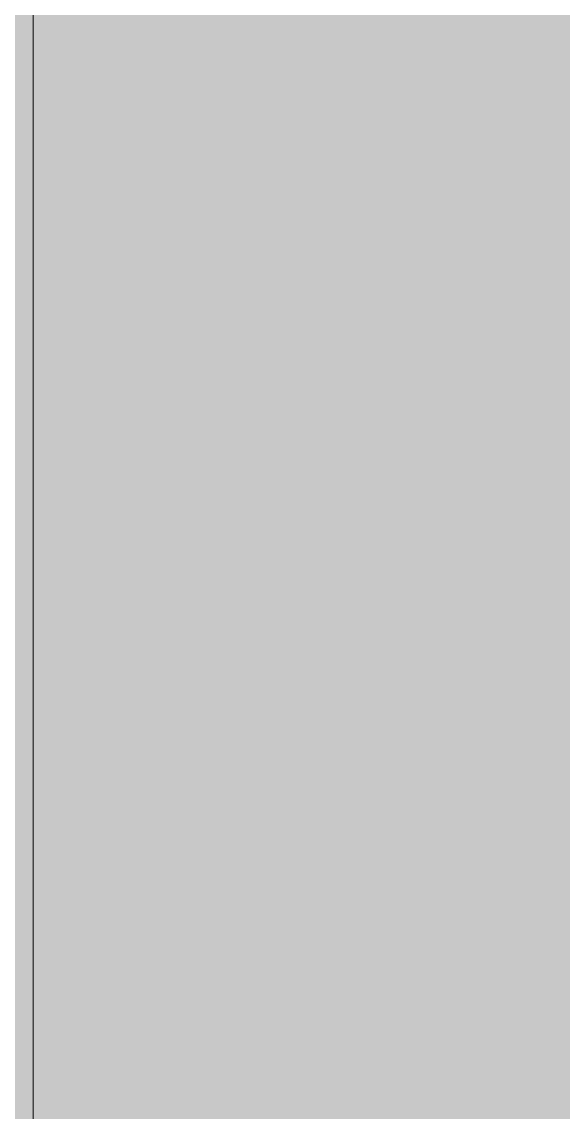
# Model space of a CAD drawing. Header units: metres. Extents: x -208 to 1512, y -277 to 123.
# Drawn here: x 840.278 to 840.807, y -4.051 to -2.984 of the extents above; entities that cross this region are included whole.
import ezdxf

# ---------------------------------------------------------------- set-up
doc = ezdxf.new("R2010")
doc.units = ezdxf.units.M
doc.header["$MEASUREMENT"] = 0
for name, color, linetype in [('325 Dachfenster', 7, 'Continuous'), ('330 Dachaufbau', 7, 'Continuous'), ('918 Lageplan Beschriftung.x', 7, 'Continuous')]:
    doc.layers.add(name, color=color, linetype=linetype)

# ---------------------------------------------------------------- blocks, each defined once
blk = doc.blocks.new('Dachfläche_60_5', base_point=(837.9123, -4.6))
at = {"layer": '330 Dachaufbau', "linetype": 'Continuous', "lineweight": 0, "true_color": 0x000000}
h = blk.add_hatch(color=18, dxfattribs=at)
h.paths.add_polyline_path([(844.0973, -4.5), (844.0972, -4.5433), (844.097, -4.6), (844.2277, -4.6), (844.2433, 0.07), (843.2123, 0.07), (843.2123, -0.7715), (841.4623, -0.7715), (841.4623, 0.07), (840.4523, 0.07), (840.4523, -0.4), (840.7623, -0.4), (840.7623, -0.7353), (837.9123, -0.7353), (837.9123, -4.5)])
h.paths.add_polyline_path([(843.1873, -3.7987), (841.4873, -3.7987), (841.4873, -2.1975), (843.1873, -2.1975)], flags=0)
h.paths.add_polyline_path([(840.2491, -2.1975), (840.2491, -3.7987), (838.5491, -3.7987), (838.5491, -2.1975)], flags=0)
blk = doc.blocks.new('Dachfläche_71_5', base_point=(840.2891, -2.1993))
at = {"layer": '325 Dachfenster', "color": 7, "linetype": 'Continuous', "lineweight": 13, "true_color": 0xf4f4f4, "flags": 128}
blk.add_lwpolyline([(840.2891, -4.5578), (840.2891, -2.1993)], dxfattribs=at)

msp = doc.modelspace()

# ---------------------------------------------------------------- block references
at = {"layer": '330 Dachaufbau', "color": 7, "linetype": 'Continuous', "lineweight": 18}
msp.add_blockref('Dachfläche_60_5', (837.9123, -4.6), dxfattribs=at)

# ---------------------------------------------------------------- next in the draw order: hatches: boundary and pattern name
at = {"layer": '918 Lageplan Beschriftung.x', "linetype": 'Continuous', "lineweight": 0, "true_color": 0x3f0000}
msp.add_hatch(color=18, dxfattribs=at).paths.add_polyline_path([(825.3125, -15.07), (830.6323, -15.07), (830.6323, -15.97), (838.8623, -15.97), (838.8623, -15.07), (844.1921, -15.07), (844.2425, 0.07), (838.3473, 0.07), (838.3473, 0.8), (831.1473, 0.8), (831.1473, 0.07), (825.257, 0.07)])

# ---------------------------------------------------------------- next in the draw order: block references
at = {"layer": '325 Dachfenster', "color": 7, "linetype": 'Continuous', "lineweight": 13, "true_color": 0xf4f4f4}
msp.add_blockref('Dachfläche_71_5', (840.2891, -2.1993), dxfattribs=at)

doc.saveas('drawing.dxf')
